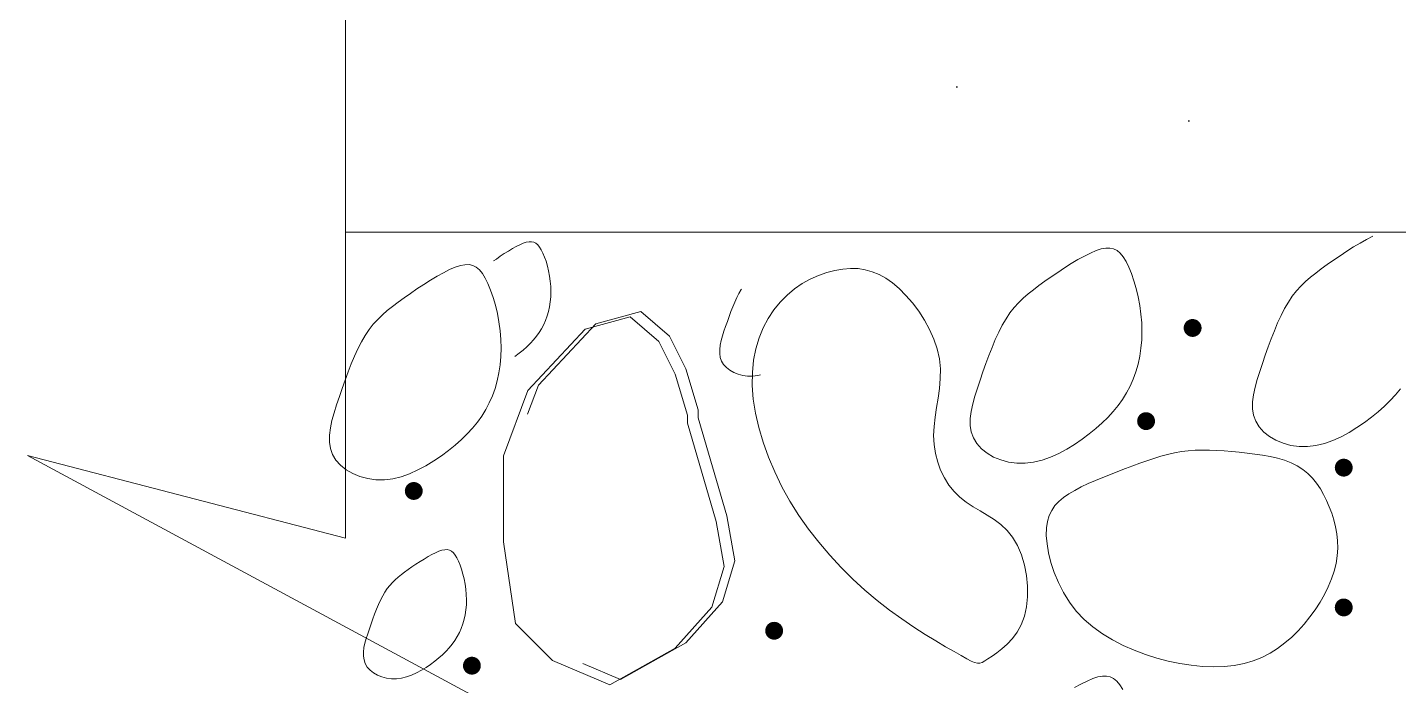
# Model space of a CAD drawing. Extents: x -6361 to -6309, y 575 to 701.
# Drawn here: x -6338.791 to -6337.256, y 653.514 to 654.251 of the extents above; entities that cross this region are included whole.
import ezdxf

# ---------------------------------------------------------------- set-up
doc = ezdxf.new("R2010")
doc.units = 0
doc.header["$MEASUREMENT"] = 0
for name, color, linetype in [('04', 1, 'CONTINUOUS'), ('FOOT', 4, 'CONTINUOUS'), ('HACTH', 8, 'CONTINUOUS')]:
    doc.layers.add(name, color=color, linetype=linetype)

msp = doc.modelspace()

# ---------------------------------------------------------------- hatches: boundary and pattern name
at = {"layer": 'FOOT'}
h = msp.add_hatch(dxfattribs=at)
h.set_pattern_fill('AR-SAND', color=256, style=0)
h.set_pattern_definition([(37.5, (-6568.4681, 648.7499), (-0.062993, 1.926824), [0, -1.52, 0, -1.7, 0, -1.625]), (7.5, (-6568.4681, 648.7499), (1.769777, 2.822146), [0, -0.82, 0, -1.37, 0, -0.525]), (327.5, (-6569.6981, 648.7499), (3.114142, 0.005659), [0, -0.5, 0, -1.8, 0, -2.35]), (317.5, (-6569.698, 648.7499), (3.006127, 0.877676), [0, -0.25, 0, -1.18, 0, -1.35])])
h.paths.add_polyline_path([(-6333.5034, 654.0217), (-6333.5034, 654.2217), (-6338.4353, 654.2217), (-6338.4353, 654.0217)])
h.paths.add_polyline_path([(-6334.485, 653.7523), (-6334.485, 654.19), (-6334.1057, 654.19), (-6334.1057, 653.7523)], flags=9)

# ---------------------------------------------------------------- linework, layer by layer
at = {"layer": '04', "lineweight": 13}
for p, q in [((-6338.4353, 654.5059), (-6338.4353, 653.6788)), ((-6333.5034, 654.0217), (-6338.4353, 654.0217)), ((-6338.7912, 653.7714), (-6338.4353, 653.6788)), ((-6338.7912, 653.7714), (-6338.0931, 653.3954))]:
    msp.add_line(p, q, dxfattribs=at)
at = {"layer": 'HACTH', "lineweight": 13}
for p, q in [((-6338.2361, 654.0091), (-6338.2327, 654.0102)), ((-6338.2327, 654.0102), (-6338.2296, 654.0108)), ((-6338.2296, 654.0108), (-6338.2268, 654.0108)), ((-6338.2268, 654.0108), (-6338.2243, 654.0103)), ((-6338.2243, 654.0103), (-6338.222, 654.0091)), ((-6337.299, 654.0094), (-6337.2919, 654.0134)), ((-6337.2919, 654.0134), (-6337.285, 654.0169)), ((-6338.2662, 653.9915), (-6338.2618, 653.9945)), ((-6338.2618, 653.9945), (-6338.2573, 653.9975)), ((-6338.2573, 653.9975), (-6338.2527, 654.0004)), ((-6338.2527, 654.0004), (-6338.2483, 654.0031)), ((-6338.2483, 654.0031), (-6338.244, 654.0055)), ((-6338.244, 654.0055), (-6338.2399, 654.0075)), ((-6338.2399, 654.0075), (-6338.2361, 654.0091)), ((-6338.222, 654.0091), (-6338.2198, 654.0073)), ((-6338.2198, 654.0073), (-6338.2178, 654.0049)), ((-6338.2178, 654.0049), (-6338.2159, 654.0018)), ((-6338.2159, 654.0018), (-6338.2141, 653.998)), ((-6338.2141, 653.998), (-6338.2123, 653.9937)), ((-6337.6151, 653.9908), (-6337.6079, 653.9948)), ((-6337.6079, 653.9948), (-6337.6011, 653.9982)), ((-6337.6011, 653.9982), (-6337.5948, 654.0009)), ((-6337.5948, 654.0009), (-6337.5891, 654.0027)), ((-6337.5891, 654.0027), (-6337.584, 654.0037)), ((-6337.584, 654.0037), (-6337.5793, 654.0037)), ((-6337.5793, 654.0037), (-6337.5751, 654.0028)), ((-6337.5751, 654.0028), (-6337.5713, 654.0009)), ((-6337.5713, 654.0009), (-6337.5677, 653.9979)), ((-6337.5677, 653.9979), (-6337.5644, 653.9938)), ((-6337.3289, 653.9902), (-6337.3216, 653.9952)), ((-6337.3216, 653.9952), (-6337.314, 654.0002)), ((-6337.314, 654.0002), (-6337.3065, 654.005)), ((-6337.3065, 654.005), (-6337.299, 654.0094)), ((-6338.3254, 653.9762), (-6338.3186, 653.9796)), ((-6338.3186, 653.9796), (-6338.3122, 653.9823)), ((-6338.3122, 653.9823), (-6338.3065, 653.9842)), ((-6338.3065, 653.9842), (-6338.3014, 653.9851)), ((-6338.3014, 653.9851), (-6338.2968, 653.9852)), ((-6338.2968, 653.9852), (-6338.2926, 653.9842)), ((-6338.2926, 653.9842), (-6338.2887, 653.9823)), ((-6338.2887, 653.9823), (-6338.2852, 653.9793)), ((-6338.2852, 653.9793), (-6338.2819, 653.9753)), ((-6338.2694, 653.9893), (-6338.2662, 653.9915)), ((-6338.2123, 653.9937), (-6338.2106, 653.9889)), ((-6338.2106, 653.9889), (-6338.2091, 653.9836)), ((-6338.2091, 653.9836), (-6338.2078, 653.9781)), ((-6337.8871, 653.9788), (-6337.8782, 653.9803)), ((-6337.8782, 653.9803), (-6337.8696, 653.9809)), ((-6337.8696, 653.9809), (-6337.8613, 653.9807)), ((-6337.8613, 653.9807), (-6337.8532, 653.9795)), ((-6337.8532, 653.9795), (-6337.8454, 653.9773)), ((-6337.6376, 653.9765), (-6337.6301, 653.9815)), ((-6337.6301, 653.9815), (-6337.6226, 653.9863)), ((-6337.6226, 653.9863), (-6337.6151, 653.9908)), ((-6337.5644, 653.9938), (-6337.5612, 653.9887)), ((-6337.5612, 653.9887), (-6337.5581, 653.9824)), ((-6337.5581, 653.9824), (-6337.5551, 653.9752)), ((-6337.3489, 653.9758), (-6337.3426, 653.9805)), ((-6337.3426, 653.9805), (-6337.336, 653.9852)), ((-6337.336, 653.9852), (-6337.3289, 653.9902)), ((-6338.3476, 653.9629), (-6338.34, 653.9677)), ((-6338.34, 653.9677), (-6338.3326, 653.9722)), ((-6338.3326, 653.9722), (-6338.3254, 653.9762)), ((-6338.2819, 653.9753), (-6338.2787, 653.9701)), ((-6338.2787, 653.9701), (-6338.2756, 653.9639)), ((-6338.2756, 653.9639), (-6338.2726, 653.9566)), ((-6338.2078, 653.9781), (-6338.2067, 653.9723)), ((-6338.2067, 653.9723), (-6338.2059, 653.9665)), ((-6338.2059, 653.9665), (-6338.2054, 653.9606)), ((-6337.9325, 653.958), (-6337.9237, 653.9639)), ((-6337.9237, 653.9639), (-6337.9147, 653.969)), ((-6337.9147, 653.969), (-6337.9055, 653.9731)), ((-6337.9055, 653.9731), (-6337.8963, 653.9764)), ((-6337.8963, 653.9764), (-6337.8871, 653.9788)), ((-6337.8454, 653.9773), (-6337.8377, 653.9741)), ((-6337.8377, 653.9741), (-6337.8301, 653.9699)), ((-6337.8301, 653.9699), (-6337.8226, 653.9647)), ((-6337.8226, 653.9647), (-6337.8151, 653.9583)), ((-6337.6587, 653.9618), (-6337.652, 653.9666)), ((-6337.652, 653.9666), (-6337.645, 653.9715)), ((-6337.645, 653.9715), (-6337.6376, 653.9765)), ((-6337.5551, 653.9752), (-6337.5524, 653.9671)), ((-6337.5524, 653.9671), (-6337.5499, 653.9584)), ((-6337.3655, 653.9612), (-6337.3603, 653.9663)), ((-6337.3603, 653.9663), (-6337.3548, 653.9711)), ((-6337.3548, 653.9711), (-6337.3489, 653.9758)), ((-6338.3695, 653.948), (-6338.3624, 653.9529)), ((-6338.3624, 653.9529), (-6338.3551, 653.958)), ((-6338.3551, 653.958), (-6338.3476, 653.9629)), ((-6338.2726, 653.9566), (-6338.2698, 653.9485)), ((-6338.2698, 653.9485), (-6338.2673, 653.9398)), ((-6338.2054, 653.9491), (-6338.2059, 653.9436)), ((-6338.2054, 653.9606), (-6338.2052, 653.9548)), ((-6338.2052, 653.9548), (-6338.2054, 653.9491)), ((-6337.997, 653.9483), (-6337.9946, 653.953)), ((-6337.9946, 653.953), (-6337.9921, 653.9573)), ((-6337.9921, 653.9573), (-6337.9919, 653.9576)), ((-6337.9486, 653.9433), (-6337.9408, 653.9511)), ((-6337.9408, 653.9511), (-6337.9325, 653.958)), ((-6337.8151, 653.9583), (-6337.8076, 653.9508)), ((-6337.8076, 653.9508), (-6337.8002, 653.9424)), ((-6337.6764, 653.9476), (-6337.6708, 653.9524)), ((-6337.6708, 653.9524), (-6337.665, 653.9571)), ((-6337.665, 653.9571), (-6337.6587, 653.9618)), ((-6337.5499, 653.9584), (-6337.5477, 653.9491)), ((-6337.5477, 653.9491), (-6337.5459, 653.9396)), ((-6337.3795, 653.9433), (-6337.3751, 653.9498)), ((-6337.3751, 653.9498), (-6337.3704, 653.9557)), ((-6337.3704, 653.9557), (-6337.3655, 653.9612)), ((-6338.3938, 653.929), (-6338.3883, 653.9338)), ((-6338.3883, 653.9338), (-6338.3824, 653.9385)), ((-6338.3824, 653.9385), (-6338.3762, 653.9432)), ((-6338.3762, 653.9432), (-6338.3695, 653.948)), ((-6338.2673, 653.9398), (-6338.2651, 653.9306)), ((-6338.2067, 653.9381), (-6338.2078, 653.9328)), ((-6338.2059, 653.9436), (-6338.2067, 653.9381)), ((-6338.0036, 653.9327), (-6338.0015, 653.9381)), ((-6338.0015, 653.9381), (-6337.9993, 653.9433)), ((-6337.9993, 653.9433), (-6337.997, 653.9483)), ((-6337.962, 653.925), (-6337.9557, 653.9346)), ((-6337.9557, 653.9346), (-6337.9486, 653.9433)), ((-6337.8002, 653.9424), (-6337.7933, 653.9331)), ((-6337.7933, 653.9331), (-6337.7868, 653.9232)), ((-6337.6912, 653.9311), (-6337.6865, 653.9371)), ((-6337.6865, 653.9371), (-6337.6816, 653.9425)), ((-6337.6816, 653.9425), (-6337.6764, 653.9476)), ((-6337.5459, 653.9396), (-6337.5445, 653.9298)), ((-6337.3877, 653.9283), (-6337.3837, 653.9361)), ((-6337.3837, 653.9361), (-6337.3795, 653.9433)), ((-6338.4086, 653.9126), (-6338.404, 653.9185)), ((-6338.404, 653.9185), (-6338.399, 653.9239)), ((-6338.399, 653.9239), (-6338.3938, 653.929)), ((-6338.2651, 653.9306), (-6338.2633, 653.921)), ((-6338.2633, 653.921), (-6338.2619, 653.9112)), ((-6338.219, 653.8502), (-6338.1549, 653.9189)), ((-6338.2132, 653.918), (-6338.2156, 653.9135)), ((-6338.2111, 653.9228), (-6338.2132, 653.918)), ((-6338.2093, 653.9277), (-6338.2111, 653.9228)), ((-6338.2078, 653.9328), (-6338.2093, 653.9277)), ((-6338.1668, 653.9128), (-6338.1164, 653.9266)), ((-6338.1549, 653.9189), (-6338.1045, 653.9326)), ((-6338.1164, 653.9266), (-6338.0844, 653.8991)), ((-6338.1045, 653.9326), (-6338.0724, 653.9052)), ((-6338.0095, 653.9161), (-6338.0076, 653.9216)), ((-6338.0076, 653.9216), (-6338.0057, 653.9272)), ((-6338.0057, 653.9272), (-6338.0036, 653.9327)), ((-6337.9675, 653.9145), (-6337.962, 653.925)), ((-6337.7868, 653.9232), (-6337.7811, 653.9127)), ((-6337.6998, 653.9174), (-6337.6956, 653.9246)), ((-6337.6956, 653.9246), (-6337.6912, 653.9311)), ((-6337.5445, 653.9298), (-6337.5436, 653.92)), ((-6337.5436, 653.92), (-6337.5434, 653.9104)), ((-6337.3951, 653.9112), (-6337.3915, 653.9199)), ((-6337.3915, 653.9199), (-6337.3877, 653.9283)), ((-6338.4172, 653.8988), (-6338.413, 653.906)), ((-6338.413, 653.906), (-6338.4086, 653.9126)), ((-6338.2619, 653.9112), (-6338.2611, 653.9015)), ((-6338.2309, 653.8442), (-6338.1668, 653.9128)), ((-6338.2212, 653.905), (-6338.2245, 653.901)), ((-6338.2182, 653.9092), (-6338.2212, 653.905)), ((-6338.2156, 653.9135), (-6338.2182, 653.9092)), ((-6338.0724, 653.9052), (-6338.0541, 653.8685)), ((-6338.0145, 653.9001), (-6338.0131, 653.9053)), ((-6338.0131, 653.9053), (-6338.0114, 653.9107)), ((-6338.0114, 653.9107), (-6338.0095, 653.9161)), ((-6337.9757, 653.8911), (-6337.9721, 653.9032)), ((-6337.9721, 653.9032), (-6337.9675, 653.9145)), ((-6337.7811, 653.9127), (-6337.7763, 653.9019)), ((-6337.7076, 653.9013), (-6337.7037, 653.9096)), ((-6337.7037, 653.9096), (-6337.6998, 653.9174)), ((-6337.5434, 653.9104), (-6337.5436, 653.9009)), ((-6337.3986, 653.9022), (-6337.3951, 653.9112)), ((-6338.425, 653.8827), (-6338.4212, 653.891)), ((-6338.4212, 653.891), (-6338.4172, 653.8988)), ((-6338.2611, 653.9015), (-6338.2608, 653.8918)), ((-6338.2608, 653.8918), (-6338.2611, 653.8823)), ((-6338.2362, 653.8896), (-6338.2407, 653.886)), ((-6338.232, 653.8933), (-6338.2362, 653.8896)), ((-6338.2281, 653.8971), (-6338.232, 653.8933)), ((-6338.2245, 653.901), (-6338.2281, 653.8971)), ((-6338.0844, 653.8991), (-6338.066, 653.8625)), ((-6338.0162, 653.8903), (-6338.0156, 653.8951)), ((-6338.0162, 653.8857), (-6338.0162, 653.8903)), ((-6338.0156, 653.8951), (-6338.0145, 653.9001)), ((-6337.9783, 653.8781), (-6337.9757, 653.8911)), ((-6337.7763, 653.9019), (-6337.7726, 653.8908)), ((-6337.7726, 653.8908), (-6337.7702, 653.8796)), ((-6337.7147, 653.8836), (-6337.7112, 653.8926)), ((-6337.7112, 653.8926), (-6337.7076, 653.9013)), ((-6337.5445, 653.8916), (-6337.5458, 653.8826)), ((-6337.5436, 653.9009), (-6337.5445, 653.8916)), ((-6337.4053, 653.8838), (-6337.402, 653.8931)), ((-6337.402, 653.8931), (-6337.3986, 653.9022)), ((-6338.4322, 653.865), (-6338.4287, 653.874)), ((-6338.4287, 653.874), (-6338.425, 653.8827)), ((-6338.2619, 653.873), (-6338.2633, 653.864)), ((-6338.2611, 653.8823), (-6338.2619, 653.873)), ((-6338.2454, 653.8824), (-6338.2456, 653.8823)), ((-6338.2407, 653.886), (-6338.2454, 653.8824)), ((-6338.0156, 653.8813), (-6338.0162, 653.8857)), ((-6338.0141, 653.8772), (-6338.0156, 653.8813)), ((-6338.0118, 653.8734), (-6338.0141, 653.8772)), ((-6338.0087, 653.87), (-6338.0118, 653.8734)), ((-6337.9796, 653.8644), (-6337.9783, 653.8781)), ((-6337.7702, 653.8796), (-6337.7691, 653.8686)), ((-6337.7214, 653.8652), (-6337.7181, 653.8744)), ((-6337.7181, 653.8744), (-6337.7147, 653.8836)), ((-6337.5478, 653.8737), (-6337.5502, 653.8652)), ((-6337.5458, 653.8826), (-6337.5478, 653.8737)), ((-6337.4116, 653.8655), (-6337.4085, 653.8746)), ((-6337.4085, 653.8746), (-6337.4053, 653.8838)), ((-6338.4356, 653.8558), (-6338.4322, 653.865)), ((-6338.2633, 653.864), (-6338.2652, 653.8552)), ((-6338.066, 653.8625), (-6338.0523, 653.8167)), ((-6338.0541, 653.8685), (-6338.0404, 653.8228)), ((-6338.0049, 653.867), (-6338.0087, 653.87)), ((-6338.0005, 653.8644), (-6338.0049, 653.867)), ((-6337.9956, 653.8624), (-6338.0005, 653.8644)), ((-6337.9904, 653.861), (-6337.9956, 653.8624)), ((-6337.9849, 653.8603), (-6337.9904, 653.861)), ((-6337.9793, 653.8603), (-6337.9849, 653.8603)), ((-6337.9798, 653.8499), (-6337.9796, 653.8644)), ((-6337.9736, 653.861), (-6337.9793, 653.8603)), ((-6337.9706, 653.8617), (-6337.9736, 653.861)), ((-6337.7692, 653.8576), (-6337.7702, 653.8467)), ((-6337.7691, 653.8686), (-6337.7692, 653.8576)), ((-6337.7246, 653.8559), (-6337.7214, 653.8652)), ((-6337.5532, 653.857), (-6337.5566, 653.8491)), ((-6337.5502, 653.8652), (-6337.5532, 653.857)), ((-6337.4168, 653.848), (-6337.4144, 653.8567)), ((-6337.4144, 653.8567), (-6337.4116, 653.8655)), ((-6338.442, 653.8374), (-6338.4388, 653.8466)), ((-6338.4388, 653.8466), (-6338.4356, 653.8558)), ((-6338.2676, 653.8466), (-6338.2706, 653.8384)), ((-6338.2652, 653.8552), (-6338.2676, 653.8466)), ((-6338.2584, 653.771), (-6338.2309, 653.8442)), ((-6338.2312, 653.8176), (-6338.219, 653.8502)), ((-6337.9786, 653.8347), (-6337.9798, 653.8499)), ((-6337.7702, 653.8467), (-6337.7717, 653.8358)), ((-6337.7305, 653.838), (-6337.7277, 653.8469)), ((-6337.7277, 653.8469), (-6337.7246, 653.8559)), ((-6337.5606, 653.8415), (-6337.5651, 653.8343)), ((-6337.5566, 653.8491), (-6337.5606, 653.8415)), ((-6337.4186, 653.8396), (-6337.4168, 653.848)), ((-6337.254, 653.846), (-6337.2594, 653.8393)), ((-6338.4479, 653.8194), (-6338.4451, 653.8283)), ((-6338.4451, 653.8283), (-6338.442, 653.8374)), ((-6338.2741, 653.8305), (-6338.278, 653.823)), ((-6338.2706, 653.8384), (-6338.2741, 653.8305)), ((-6337.9761, 653.819), (-6337.9786, 653.8347)), ((-6337.7717, 653.8358), (-6337.7734, 653.8252)), ((-6337.7347, 653.8209), (-6337.7329, 653.8293)), ((-6337.7329, 653.8293), (-6337.7305, 653.838)), ((-6337.57, 653.8274), (-6337.5755, 653.8207)), ((-6337.5651, 653.8343), (-6337.57, 653.8274)), ((-6337.4197, 653.8239), (-6337.4196, 653.8316)), ((-6337.4196, 653.8316), (-6337.4186, 653.8396)), ((-6337.2719, 653.8266), (-6337.2789, 653.8204)), ((-6337.2654, 653.8329), (-6337.2719, 653.8266)), ((-6337.2594, 653.8393), (-6337.2654, 653.8329)), ((-6338.4521, 653.8024), (-6338.4503, 653.8108)), ((-6338.4503, 653.8108), (-6338.4479, 653.8194)), ((-6338.2825, 653.8157), (-6338.2875, 653.8088)), ((-6338.278, 653.823), (-6338.2825, 653.8157)), ((-6338.0523, 653.8167), (-6338.0523, 653.8076)), ((-6338.0404, 653.8228), (-6338.0404, 653.8136)), ((-6338.0404, 653.8136), (-6338.0083, 653.7038)), ((-6337.9725, 653.8028), (-6337.9761, 653.819)), ((-6337.775, 653.8146), (-6337.7762, 653.8041)), ((-6337.7734, 653.8252), (-6337.775, 653.8146)), ((-6337.7357, 653.8129), (-6337.7347, 653.8209)), ((-6337.7357, 653.8052), (-6337.7357, 653.8129)), ((-6337.5815, 653.8142), (-6337.588, 653.8079)), ((-6337.5755, 653.8207), (-6337.5815, 653.8142)), ((-6337.4186, 653.8166), (-6337.4197, 653.8239)), ((-6337.4161, 653.8098), (-6337.4186, 653.8166)), ((-6337.2864, 653.8143), (-6337.2943, 653.8084)), ((-6337.2789, 653.8204), (-6337.2864, 653.8143)), ((-6338.4531, 653.7943), (-6338.4521, 653.8024)), ((-6338.2989, 653.7956), (-6338.3054, 653.7893)), ((-6338.293, 653.8021), (-6338.2989, 653.7956)), ((-6338.2875, 653.8088), (-6338.293, 653.8021)), ((-6338.0523, 653.8076), (-6338.0202, 653.6977)), ((-6337.9676, 653.7863), (-6337.9725, 653.8028)), ((-6337.7762, 653.8041), (-6337.7767, 653.7938)), ((-6337.7346, 653.7979), (-6337.7357, 653.8052)), ((-6337.7322, 653.7911), (-6337.7346, 653.7979)), ((-6337.6024, 653.7957), (-6337.6104, 653.7897)), ((-6337.595, 653.8017), (-6337.6024, 653.7957)), ((-6337.588, 653.8079), (-6337.595, 653.8017)), ((-6337.4123, 653.8035), (-6337.4161, 653.8098)), ((-6337.4071, 653.7977), (-6337.4123, 653.8035)), ((-6337.4007, 653.7927), (-6337.4071, 653.7977)), ((-6337.3115, 653.7973), (-6337.3205, 653.7925)), ((-6337.3027, 653.8027), (-6337.3115, 653.7973)), ((-6337.2943, 653.8084), (-6337.3027, 653.8027)), ((-6338.4532, 653.7866), (-6338.4531, 653.7943)), ((-6338.4521, 653.7794), (-6338.4532, 653.7866)), ((-6338.3124, 653.7832), (-6338.3199, 653.7771)), ((-6338.3054, 653.7893), (-6338.3124, 653.7832)), ((-6337.9617, 653.7697), (-6337.9676, 653.7863)), ((-6337.7767, 653.7938), (-6337.7761, 653.7837)), ((-6337.7761, 653.7837), (-6337.7746, 653.7737)), ((-6337.7283, 653.7848), (-6337.7322, 653.7911)), ((-6337.7231, 653.7791), (-6337.7283, 653.7848)), ((-6337.6188, 653.784), (-6337.6275, 653.7787)), ((-6337.6104, 653.7897), (-6337.6188, 653.784)), ((-6337.3934, 653.7885), (-6337.4007, 653.7927)), ((-6337.3853, 653.7852), (-6337.3934, 653.7885)), ((-6337.3766, 653.7828), (-6337.3853, 653.7852)), ((-6337.3675, 653.7816), (-6337.3766, 653.7828)), ((-6337.3581, 653.7815), (-6337.3675, 653.7816)), ((-6337.3486, 653.7827), (-6337.3581, 653.7815)), ((-6337.3392, 653.7851), (-6337.3486, 653.7827)), ((-6337.3298, 653.7884), (-6337.3392, 653.7851)), ((-6337.3205, 653.7925), (-6337.3298, 653.7884)), ((-6338.4497, 653.7725), (-6338.4521, 653.7794)), ((-6338.4458, 653.7662), (-6338.4497, 653.7725)), ((-6338.4406, 653.7605), (-6338.4458, 653.7662)), ((-6338.3362, 653.7654), (-6338.345, 653.7601)), ((-6338.3278, 653.7712), (-6338.3362, 653.7654)), ((-6338.3199, 653.7771), (-6338.3278, 653.7712)), ((-6338.2584, 653.6748), (-6338.2584, 653.771)), ((-6337.9546, 653.7531), (-6337.9617, 653.7697)), ((-6337.7746, 653.7737), (-6337.7721, 653.7642)), ((-6337.7721, 653.7642), (-6337.7688, 653.755)), ((-6337.7168, 653.7741), (-6337.7231, 653.7791)), ((-6337.7095, 653.7698), (-6337.7168, 653.7741)), ((-6337.7014, 653.7665), (-6337.7095, 653.7698)), ((-6337.6927, 653.7642), (-6337.7014, 653.7665)), ((-6337.6836, 653.7629), (-6337.6927, 653.7642)), ((-6337.6552, 653.7664), (-6337.6647, 653.7641)), ((-6337.6458, 653.7697), (-6337.6552, 653.7664)), ((-6337.6366, 653.7738), (-6337.6458, 653.7697)), ((-6337.6275, 653.7787), (-6337.6366, 653.7738)), ((-6337.5378, 653.7657), (-6337.5457, 653.7629)), ((-6337.53, 653.7683), (-6337.5378, 653.7657)), ((-6337.5223, 653.7707), (-6337.53, 653.7683)), ((-6337.5147, 653.7728), (-6337.5223, 653.7707)), ((-6337.507, 653.7745), (-6337.5147, 653.7728)), ((-6337.4993, 653.7758), (-6337.507, 653.7745)), ((-6337.4915, 653.7768), (-6337.4993, 653.7758)), ((-6337.4837, 653.7773), (-6337.4915, 653.7768)), ((-6337.4758, 653.7775), (-6337.4837, 653.7773)), ((-6337.4677, 653.7775), (-6337.4758, 653.7775)), ((-6337.4596, 653.7771), (-6337.4677, 653.7775)), ((-6337.4513, 653.7766), (-6337.4596, 653.7771)), ((-6337.4429, 653.7759), (-6337.4513, 653.7766)), ((-6337.4344, 653.7751), (-6337.4429, 653.7759)), ((-6337.4258, 653.7742), (-6337.4344, 653.7751)), ((-6337.4171, 653.7731), (-6337.4258, 653.7742)), ((-6337.4085, 653.7719), (-6337.4171, 653.7731)), ((-6337.4, 653.7703), (-6337.4085, 653.7719)), ((-6337.3917, 653.7684), (-6337.4, 653.7703)), ((-6337.3839, 653.7661), (-6337.3917, 653.7684)), ((-6337.3764, 653.7632), (-6337.3839, 653.7661)), ((-6338.4343, 653.7555), (-6338.4406, 653.7605)), ((-6338.4269, 653.7513), (-6338.4343, 653.7555)), ((-6338.4189, 653.7479), (-6338.4269, 653.7513)), ((-6338.3633, 653.7511), (-6338.3727, 653.7478)), ((-6338.354, 653.7553), (-6338.3633, 653.7511)), ((-6338.345, 653.7601), (-6338.354, 653.7553)), ((-6337.9465, 653.7366), (-6337.9546, 653.7531)), ((-6337.7688, 653.755), (-6337.7645, 653.7464)), ((-6337.6742, 653.7629), (-6337.6836, 653.7629)), ((-6337.6647, 653.7641), (-6337.6742, 653.7629)), ((-6337.5788, 653.7503), (-6337.5873, 653.747)), ((-6337.5703, 653.7536), (-6337.5788, 653.7503)), ((-6337.5619, 653.7568), (-6337.5703, 653.7536)), ((-6337.5537, 653.7599), (-6337.5619, 653.7568)), ((-6337.5457, 653.7629), (-6337.5537, 653.7599)), ((-6337.3695, 653.7598), (-6337.3764, 653.7632)), ((-6337.3633, 653.7558), (-6337.3695, 653.7598)), ((-6337.3576, 653.7512), (-6337.3633, 653.7558)), ((-6337.3525, 653.746), (-6337.3576, 653.7512)), ((-6338.4102, 653.7456), (-6338.4189, 653.7479)), ((-6338.401, 653.7444), (-6338.4102, 653.7456)), ((-6338.3916, 653.7443), (-6338.401, 653.7444)), ((-6338.3822, 653.7455), (-6338.3916, 653.7443)), ((-6338.3727, 653.7478), (-6338.3822, 653.7455)), ((-6337.9375, 653.7203), (-6337.9465, 653.7366)), ((-6337.7645, 653.7464), (-6337.7595, 653.7384)), ((-6337.7595, 653.7384), (-6337.7537, 653.7311)), ((-6337.6114, 653.7363), (-6337.6186, 653.7325)), ((-6337.6037, 653.74), (-6337.6114, 653.7363)), ((-6337.5956, 653.7435), (-6337.6037, 653.74)), ((-6337.5873, 653.747), (-6337.5956, 653.7435)), ((-6337.3479, 653.7404), (-6337.3525, 653.746)), ((-6337.3437, 653.7343), (-6337.3479, 653.7404)), ((-6337.34, 653.7279), (-6337.3437, 653.7343)), ((-6337.9275, 653.7045), (-6337.9375, 653.7203)), ((-6337.7537, 653.7311), (-6337.7472, 653.7247)), ((-6337.7472, 653.7247), (-6337.7401, 653.7191)), ((-6337.7401, 653.7191), (-6337.7325, 653.7141)), ((-6337.6364, 653.7201), (-6337.6408, 653.7154)), ((-6337.6312, 653.7245), (-6337.6364, 653.7201)), ((-6337.6253, 653.7285), (-6337.6312, 653.7245)), ((-6337.6186, 653.7325), (-6337.6253, 653.7285)), ((-6337.3367, 653.7211), (-6337.34, 653.7279)), ((-6337.3337, 653.7141), (-6337.3367, 653.7211)), ((-6338.0083, 653.7038), (-6337.9991, 653.6534)), ((-6337.9167, 653.6891), (-6337.9275, 653.7045)), ((-6337.7325, 653.7141), (-6337.7246, 653.7095)), ((-6337.7246, 653.7095), (-6337.7167, 653.7048)), ((-6337.7167, 653.7048), (-6337.7089, 653.6998)), ((-6337.6473, 653.7043), (-6337.6492, 653.6978)), ((-6337.6444, 653.7101), (-6337.6473, 653.7043)), ((-6337.6408, 653.7154), (-6337.6444, 653.7101)), ((-6337.3309, 653.7068), (-6337.3337, 653.7141)), ((-6337.3286, 653.6993), (-6337.3309, 653.7068)), ((-6338.0202, 653.6977), (-6338.0111, 653.6474)), ((-6337.9051, 653.6743), (-6337.9167, 653.6891)), ((-6337.7089, 653.6998), (-6337.7014, 653.6942)), ((-6337.7014, 653.6942), (-6337.6944, 653.6877)), ((-6337.6944, 653.6877), (-6337.6882, 653.6799)), ((-6337.6503, 653.6904), (-6337.6505, 653.682)), ((-6337.6492, 653.6978), (-6337.6503, 653.6904)), ((-6337.3267, 653.6917), (-6337.3286, 653.6993)), ((-6337.3253, 653.6838), (-6337.3267, 653.6917)), ((-6338.2447, 653.5833), (-6338.2584, 653.6748)), ((-6337.8929, 653.66), (-6337.9051, 653.6743)), ((-6337.6882, 653.6799), (-6337.6828, 653.6707)), ((-6337.6505, 653.682), (-6337.6497, 653.6726)), ((-6337.6497, 653.6726), (-6337.648, 653.6625)), ((-6337.3244, 653.6758), (-6337.3253, 653.6838)), ((-6337.3242, 653.6676), (-6337.3244, 653.6758)), ((-6338.3472, 653.6556), (-6338.3427, 653.6583)), ((-6338.3427, 653.6583), (-6338.3384, 653.6607)), ((-6338.3384, 653.6607), (-6338.3343, 653.6627)), ((-6338.3343, 653.6627), (-6338.3305, 653.6643)), ((-6338.3305, 653.6643), (-6338.3271, 653.6655)), ((-6338.3271, 653.6655), (-6338.324, 653.666)), ((-6338.324, 653.666), (-6338.3213, 653.6661)), ((-6338.3213, 653.6661), (-6338.3187, 653.6655)), ((-6338.3187, 653.6655), (-6338.3164, 653.6643)), ((-6338.3164, 653.6643), (-6338.3143, 653.6625)), ((-6338.3143, 653.6625), (-6338.3123, 653.6601)), ((-6338.3123, 653.6601), (-6338.3104, 653.657)), ((-6338.3104, 653.657), (-6338.3085, 653.6533)), ((-6337.8802, 653.6463), (-6337.8929, 653.66)), ((-6337.6828, 653.6707), (-6337.6784, 653.6602)), ((-6337.6784, 653.6602), (-6337.675, 653.6489)), ((-6337.648, 653.6625), (-6337.6453, 653.6517)), ((-6337.326, 653.6507), (-6337.3247, 653.6592)), ((-6337.3247, 653.6592), (-6337.3242, 653.6676)), ((-6338.3689, 653.6409), (-6338.3649, 653.6437)), ((-6338.3649, 653.6437), (-6338.3607, 653.6467)), ((-6338.3607, 653.6467), (-6338.3562, 653.6497)), ((-6338.3562, 653.6497), (-6338.3517, 653.6527)), ((-6338.3517, 653.6527), (-6338.3472, 653.6556)), ((-6338.3085, 653.6533), (-6338.3067, 653.6489)), ((-6338.3067, 653.6489), (-6338.3051, 653.6441)), ((-6338.3051, 653.6441), (-6338.3036, 653.6388)), ((-6338.0111, 653.6474), (-6338.0248, 653.6016)), ((-6337.9991, 653.6534), (-6338.0129, 653.6076)), ((-6337.867, 653.6332), (-6337.8802, 653.6463)), ((-6337.675, 653.6489), (-6337.6727, 653.6371)), ((-6337.6453, 653.6517), (-6337.6417, 653.6405)), ((-6337.3311, 653.6334), (-6337.3282, 653.6421)), ((-6337.3282, 653.6421), (-6337.326, 653.6507)), ((-6338.3884, 653.6225), (-6338.3856, 653.626)), ((-6338.3856, 653.626), (-6338.3826, 653.6293)), ((-6338.3826, 653.6293), (-6338.3795, 653.6324)), ((-6338.3795, 653.6324), (-6338.3762, 653.6353)), ((-6338.3762, 653.6353), (-6338.3726, 653.6381)), ((-6338.3726, 653.6381), (-6338.3689, 653.6409)), ((-6338.3036, 653.6388), (-6338.3023, 653.6333)), ((-6338.3023, 653.6333), (-6338.3012, 653.6275)), ((-6338.3012, 653.6275), (-6338.3004, 653.6217)), ((-6337.8535, 653.6209), (-6337.867, 653.6332)), ((-6337.6727, 653.6371), (-6337.6715, 653.6251)), ((-6337.6417, 653.6405), (-6337.637, 653.6293)), ((-6337.637, 653.6293), (-6337.6314, 653.6182)), ((-6337.3348, 653.6246), (-6337.3311, 653.6334)), ((-6338.3959, 653.6096), (-6338.3935, 653.6143)), ((-6338.3935, 653.6143), (-6338.391, 653.6186)), ((-6338.391, 653.6186), (-6338.3884, 653.6225)), ((-6338.3004, 653.6217), (-6338.2999, 653.6158)), ((-6338.2999, 653.6158), (-6338.2997, 653.61)), ((-6337.8398, 653.6093), (-6337.8535, 653.6209)), ((-6337.6714, 653.6133), (-6337.6725, 653.602)), ((-6337.6715, 653.6251), (-6337.6714, 653.6133)), ((-6337.6314, 653.6182), (-6337.6246, 653.6074)), ((-6337.344, 653.6073), (-6337.3391, 653.6159)), ((-6337.3391, 653.6159), (-6337.3348, 653.6246)), ((-6338.4025, 653.594), (-6338.4004, 653.5993)), ((-6338.4004, 653.5993), (-6338.3982, 653.6046)), ((-6338.3982, 653.6046), (-6338.3959, 653.6096)), ((-6338.3003, 653.5988), (-6338.3012, 653.5933)), ((-6338.2998, 653.6043), (-6338.3003, 653.5988)), ((-6338.2997, 653.61), (-6338.2998, 653.6043)), ((-6338.0248, 653.6016), (-6338.066, 653.5558)), ((-6338.0129, 653.6076), (-6338.0541, 653.5619)), ((-6337.826, 653.5985), (-6337.8398, 653.6093)), ((-6337.8123, 653.5885), (-6337.826, 653.5985)), ((-6337.6725, 653.602), (-6337.6749, 653.5915)), ((-6337.6246, 653.6074), (-6337.6169, 653.5973)), ((-6337.6169, 653.5973), (-6337.6081, 653.588)), ((-6337.3555, 653.5907), (-6337.3495, 653.5989)), ((-6337.3495, 653.5989), (-6337.344, 653.6073)), ((-6338.4084, 653.5774), (-6338.4065, 653.5829)), ((-6338.4065, 653.5829), (-6338.4045, 653.5885)), ((-6338.4045, 653.5885), (-6338.4025, 653.594)), ((-6338.3038, 653.5829), (-6338.3056, 653.578)), ((-6338.3023, 653.5881), (-6338.3038, 653.5829)), ((-6338.3012, 653.5933), (-6338.3023, 653.5881)), ((-6338.2034, 653.5421), (-6338.2447, 653.5833)), ((-6337.7989, 653.5794), (-6337.8123, 653.5885)), ((-6337.6785, 653.5821), (-6337.6831, 653.5738)), ((-6337.6749, 653.5915), (-6337.6785, 653.5821)), ((-6337.6081, 653.588), (-6337.5983, 653.5796)), ((-6337.3687, 653.5753), (-6337.3619, 653.5828)), ((-6337.3619, 653.5828), (-6337.3555, 653.5907)), ((-6338.4134, 653.5614), (-6338.412, 653.5666)), ((-6338.412, 653.5666), (-6338.4103, 653.5719)), ((-6338.4103, 653.5719), (-6338.4084, 653.5774)), ((-6338.31, 653.5687), (-6338.3127, 653.5644)), ((-6338.3076, 653.5733), (-6338.31, 653.5687)), ((-6338.3056, 653.578), (-6338.3076, 653.5733)), ((-6337.7862, 653.5712), (-6337.7989, 653.5794)), ((-6337.7742, 653.5639), (-6337.7862, 653.5712)), ((-6337.6885, 653.5666), (-6337.6942, 653.5603)), ((-6337.6831, 653.5738), (-6337.6885, 653.5666)), ((-6337.5983, 653.5796), (-6337.5877, 653.5719)), ((-6337.5877, 653.5719), (-6337.5764, 653.565)), ((-6337.5764, 653.565), (-6337.5646, 653.5589)), ((-6337.3834, 653.5616), (-6337.3758, 653.5682)), ((-6337.3758, 653.5682), (-6337.3687, 653.5753)), ((-6338.4151, 653.5515), (-6338.4145, 653.5564)), ((-6338.4151, 653.5469), (-6338.4151, 653.5515)), ((-6338.4145, 653.5564), (-6338.4134, 653.5614)), ((-6338.3226, 653.5523), (-6338.3264, 653.5485)), ((-6338.319, 653.5562), (-6338.3226, 653.5523)), ((-6338.3157, 653.5602), (-6338.319, 653.5562)), ((-6338.3127, 653.5644), (-6338.3157, 653.5602)), ((-6338.066, 653.5558), (-6338.1393, 653.5146)), ((-6338.0541, 653.5619), (-6338.1274, 653.5207)), ((-6337.7634, 653.5574), (-6337.7742, 653.5639)), ((-6337.7538, 653.552), (-6337.7634, 653.5574)), ((-6337.7458, 653.5475), (-6337.7538, 653.552)), ((-6337.7059, 653.5505), (-6337.7112, 653.5468)), ((-6337.7002, 653.555), (-6337.7059, 653.5505)), ((-6337.6942, 653.5603), (-6337.7002, 653.555)), ((-6337.5646, 653.5589), (-6337.5522, 653.5535)), ((-6337.5522, 653.5535), (-6337.5396, 653.5487)), ((-6337.4091, 653.5455), (-6337.4, 653.5502)), ((-6337.4, 653.5502), (-6337.3915, 653.5556)), ((-6337.3915, 653.5556), (-6337.3834, 653.5616)), ((-6338.4144, 653.5426), (-6338.4151, 653.5469)), ((-6338.413, 653.5385), (-6338.4144, 653.5426)), ((-6338.4107, 653.5347), (-6338.413, 653.5385)), ((-6338.4075, 653.5313), (-6338.4107, 653.5347)), ((-6338.3449, 653.5342), (-6338.3502, 653.531)), ((-6338.3399, 653.5377), (-6338.3449, 653.5342)), ((-6338.3351, 653.5412), (-6338.3399, 653.5377)), ((-6338.3306, 653.5448), (-6338.3351, 653.5412)), ((-6338.3264, 653.5485), (-6338.3306, 653.5448)), ((-6338.1393, 653.5146), (-6338.2034, 653.5421)), ((-6338.1274, 653.5207), (-6338.1693, 653.5386)), ((-6337.7395, 653.544), (-6337.7458, 653.5475)), ((-6337.7346, 653.5414), (-6337.7395, 653.544)), ((-6337.7308, 653.5398), (-6337.7346, 653.5414)), ((-6337.7277, 653.539), (-6337.7308, 653.5398)), ((-6337.7251, 653.5391), (-6337.7277, 653.539)), ((-6337.7224, 653.5399), (-6337.7251, 653.5391)), ((-6337.7194, 653.5415), (-6337.7224, 653.5399)), ((-6337.7158, 653.5438), (-6337.7194, 653.5415)), ((-6337.7112, 653.5468), (-6337.7158, 653.5438)), ((-6337.5396, 653.5487), (-6337.5268, 653.5447)), ((-6337.5268, 653.5447), (-6337.5139, 653.5413)), ((-6337.5139, 653.5413), (-6337.501, 653.5386)), ((-6337.501, 653.5386), (-6337.4882, 653.5366)), ((-6337.4882, 653.5366), (-6337.4756, 653.5354)), ((-6337.4756, 653.5354), (-6337.4633, 653.5349)), ((-6337.4633, 653.5349), (-6337.4514, 653.5353)), ((-6337.4514, 653.5353), (-6337.44, 653.5365)), ((-6337.44, 653.5365), (-6337.4291, 653.5386)), ((-6337.4291, 653.5386), (-6337.4188, 653.5416)), ((-6337.4188, 653.5416), (-6337.4091, 653.5455)), ((-6338.4037, 653.5282), (-6338.4075, 653.5313)), ((-6338.3994, 653.5257), (-6338.4037, 653.5282)), ((-6338.3945, 653.5237), (-6338.3994, 653.5257)), ((-6338.3893, 653.5223), (-6338.3945, 653.5237)), ((-6338.3838, 653.5216), (-6338.3893, 653.5223)), ((-6338.3782, 653.5215), (-6338.3838, 653.5216)), ((-6338.3725, 653.5223), (-6338.3782, 653.5215)), ((-6338.3668, 653.5236), (-6338.3725, 653.5223)), ((-6338.3612, 653.5256), (-6338.3668, 653.5236)), ((-6338.3556, 653.5281), (-6338.3612, 653.5256)), ((-6338.3502, 653.531), (-6338.3556, 653.5281)), ((-6337.6117, 653.5156), (-6337.6049, 653.519)), ((-6337.6049, 653.519), (-6337.5985, 653.5217)), ((-6337.5985, 653.5217), (-6337.5928, 653.5236)), ((-6337.5928, 653.5236), (-6337.5877, 653.5245)), ((-6337.5877, 653.5245), (-6337.5831, 653.5245)), ((-6337.5831, 653.5245), (-6337.5789, 653.5236)), ((-6337.5789, 653.5236), (-6337.5751, 653.5217)), ((-6337.5751, 653.5217), (-6337.5715, 653.5187)), ((-6337.5715, 653.5187), (-6337.5682, 653.5147)), ((-6337.6189, 653.5116), (-6337.6117, 653.5156)), ((-6337.5682, 653.5147), (-6337.565, 653.5095))]:
    msp.add_line(p, q, dxfattribs=at)
at = {"layer": 'HACTH', "lineweight": 13, "const_width": 0.01}
for points in [[(-6337.4867, 653.9093, 1), (-6337.4867, 653.9193, 1)], [(-6337.5388, 653.805, 1), (-6337.5388, 653.815, 1)], [(-6337.3175, 653.7529, 1), (-6337.3175, 653.7629, 1)], [(-6338.3587, 653.7268, 1), (-6338.3587, 653.7368, 1)], [(-6337.3175, 653.5964, 1), (-6337.3175, 653.6064, 1)], [(-6337.9552, 653.5703, 1), (-6337.9552, 653.5803, 1)], [(-6338.2936, 653.5312, 1), (-6338.2936, 653.5412, 1)]]:
    msp.add_lwpolyline(points, format="xyb", close=True, dxfattribs=at)

doc.saveas('drawing.dxf')
